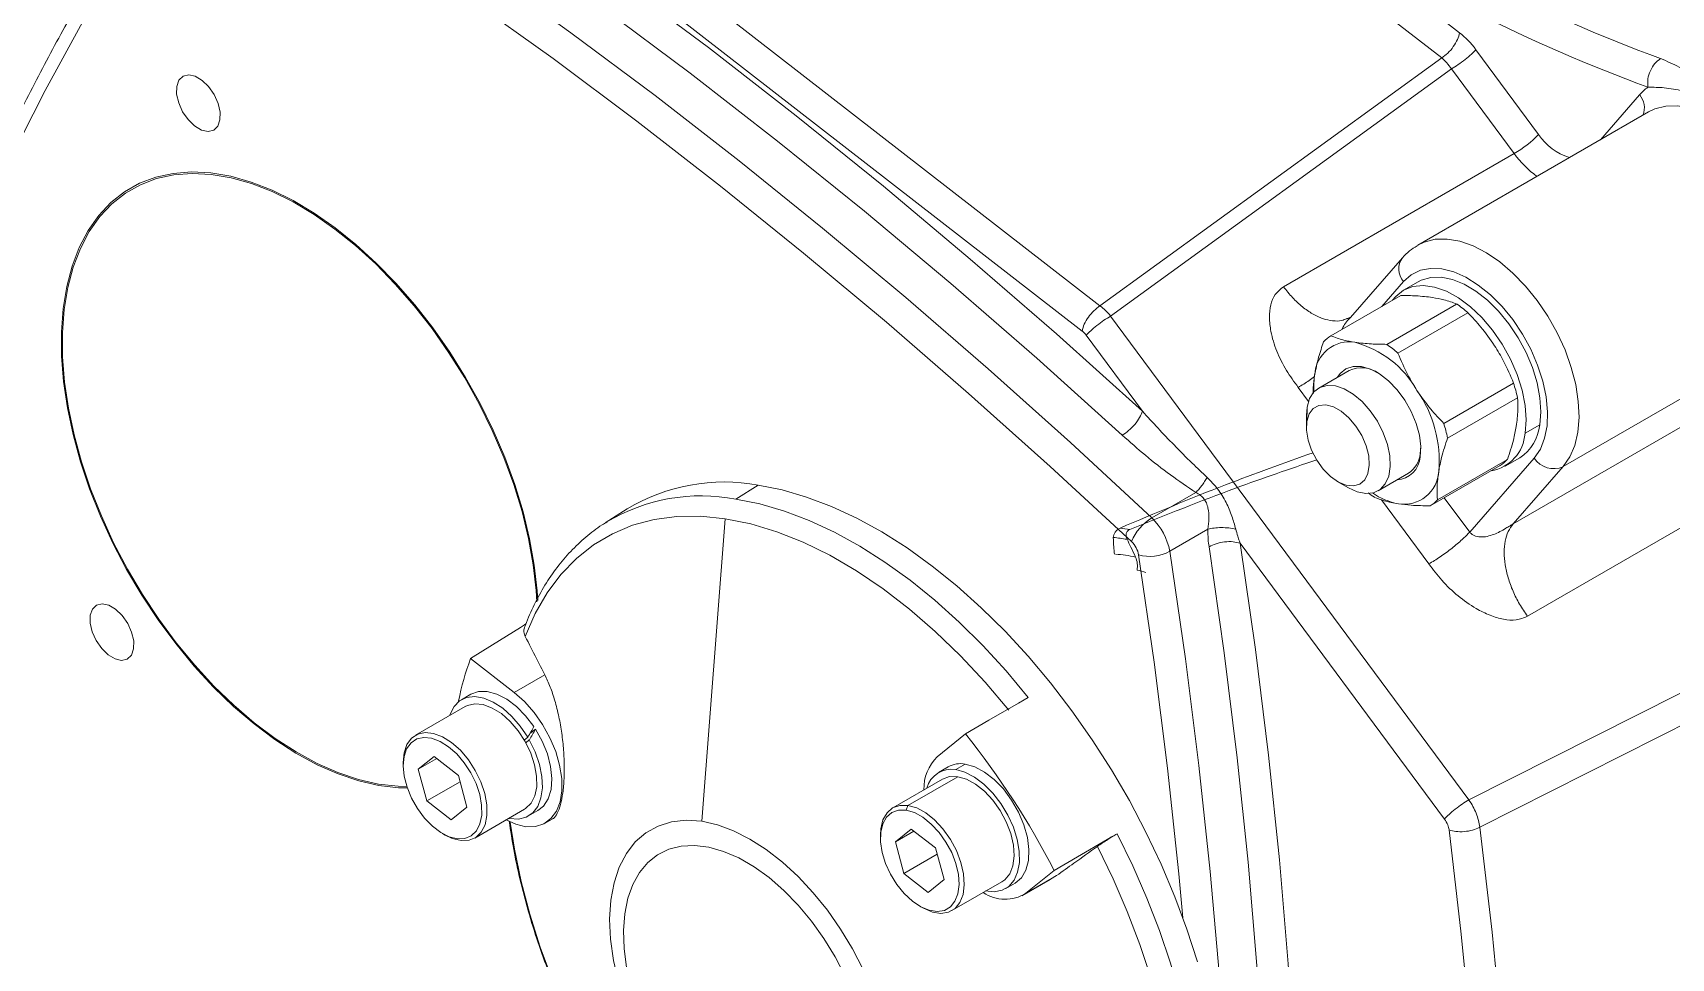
# Model space of a CAD drawing. Header units: millimetres. Extents: x 26816 to 90584, y 11074 to 56542.
# Drawn here: x 49541.6 to 49762.6, y 40884.8 to 41009.6 of the extents above; entities that cross this region are included whole.
import ezdxf

# ---------------------------------------------------------------- set-up
doc = ezdxf.new("R2010")
doc.units = ezdxf.units.MM
doc.layers.add('MAU_XANH', color=5, linetype='Continuous')

msp = doc.modelspace()

# ---------------------------------------------------------------- linework, layer by layer
at = {"layer": 'MAU_XANH', "linetype": 'Continuous', "lineweight": 0}
for p, q in [((49650.62, 41069.17), (49731.67, 41006.24)), ((49685.57, 40972.8), (49596.84, 41041.69)), ((49594.44, 41038.3), (49683.16, 40969.41)), ((49734.08, 41009.63), (49714.24, 41025.03)), ((49731.67, 41006.24), (49685.57, 40972.8)), ((49744.74, 40995.92), (49736.28, 41007.34)), ((49687.01, 40971.42), (49732.98, 41004.76)), ((49732.98, 41004.76), (49741.44, 40993.34)), ((49758.36, 41001.26), (49753.07, 40995.2)), ((49759.58, 40998.96), (49728.46, 40981)), ((49741.44, 40993.34), (49710.33, 40975.38)), ((49726.39, 40979.29), (49719.36, 40971.24)), ((49728.46, 40981), (49728.37, 40980.94)), ((49723.6, 40972.73), (49726.53, 40976.09)), ((49728.49, 40976.05), (49726.51, 40974.9)), ((49716.72, 40968.76), (49726.14, 40974.2)), ((49733.68, 40973.05), (49724.25, 40967.61)), ((49735.34, 40906.18), (49687.01, 40971.42)), ((49719.37, 40971.25), (49718.87, 40971.04)), ((49725.76, 40966.44), (49735.19, 40971.88)), ((49683.71, 40968.84), (49691.3, 40958.59)), ((49779.15, 40969.08), (49748.03, 40951.12)), ((49719.18, 40964.09), (49715.08, 40961.72)), ((49712.31, 40961.8), (49713.7, 40959.92)), ((49741.36, 40962.39), (49731.93, 40956.95)), ((49772.41, 40961.36), (49741.3, 40943.4)), ((49713.5, 40959.12), (49713.42, 40958.06)), ((49713.5, 40959.12), (49713.48, 40957.22)), ((49732.46, 40954.98), (49741.89, 40960.42)), ((49713.42, 40958.06), (49713.42, 40956.43)), ((49744.89, 40956.77), (49742.91, 40955.63)), ((49728.84, 40953.9), (49728.75, 40952.83)), ((49728.75, 40952.45), (49728.75, 40952.83)), ((49723.08, 40947.87), (49727.18, 40950.23)), ((49730.11, 40945.84), (49739.54, 40951.28)), ((49740.52, 40952.07), (49731.1, 40946.63)), ((49744.15, 40952.28), (49735.44, 40942.3)), ((49740.21, 40951.17), (49742.19, 40952.32)), ((49741.3, 40943.4), (49748.03, 40951.12)), ((49639.47, 40948.63), (49636.47, 40946.74)), ((49717.66, 40949.08), (49719.08, 40948.26)), ((49743.24, 40930.95), (49774.35, 40948.91)), ((49698.52, 40947.63), (49692.58, 40944.2)), ((49723.53, 40946.66), (49729.94, 40938)), ((49735.44, 40942.3), (49732.01, 40946.93)), ((49621.81, 40945.42), (49618.85, 40943.54)), ((49619.07, 40943.68), (49618.85, 40943.54)), ((49635.04, 40944.1), (49631.87, 40903.29)), ((49694.99, 40939.7), (49700.14, 40942.68)), ((49704.48, 40940.8), (49732.04, 40903.6)), ((49600.68, 40925.24), (49606.57, 40920.67)), ((49610.69, 40923.05), (49606.57, 40920.67)), ((49600.72, 40920.42), (49599.45, 40919.68)), ((49599.97, 40918.78), (49593.25, 40914.9)), ((49608.69, 40915.12), (49609.45, 40915.73)), ((49663.63, 40911.99), (49667.45, 40915.08)), ((49607.93, 40914.23), (49608.4, 40914.62)), ((49608.6, 40914.27), (49608.12, 40913.88)), ((49591.6, 40911.23), (49591.6, 40910.83)), ((49593.62, 40910.31), (49595.75, 40912.03)), ((49593.62, 40910.31), (49596.12, 40911.75)), ((49595.75, 40912.03), (49599.03, 40909.49)), ((49665.08, 40910.63), (49663.81, 40909.89)), ((49667.39, 40911), (49666.12, 40910.27)), ((49594.77, 40906.04), (49593.62, 40910.31)), ((49594.77, 40906.04), (49599.26, 40908.63)), ((49599.03, 40909.49), (49600.17, 40905.22)), ((49664.33, 40908.98), (49657.62, 40905.11)), ((49666.38, 40909.31), (49659.66, 40905.44)), ((49598.05, 40903.5), (49594.77, 40906.04)), ((49600.17, 40905.22), (49598.05, 40903.5)), ((49601.25, 40901.04), (49607.97, 40904.92)), ((49608.5, 40904.01), (49609.77, 40904.74)), ((49659.66, 40905.44), (49659.43, 40904.78)), ((49596.9, 40901.64), (49597.25, 40901.44)), ((49610.74, 40903.06), (49611.7, 40903.6)), ((49657.99, 40900.52), (49660.11, 40902.24)), ((49657.99, 40900.52), (49660.48, 40901.96)), ((49660.11, 40902.24), (49663.39, 40899.7)), ((49655.96, 40901.44), (49655.96, 40901.04)), ((49659.13, 40896.25), (49657.99, 40900.52)), ((49663.39, 40899.7), (49664.54, 40895.43)), ((49659.13, 40896.25), (49663.62, 40898.84)), ((49662.41, 40893.71), (49659.13, 40896.25)), ((49664.54, 40895.43), (49662.41, 40893.71)), ((49665.61, 40891.25), (49672.33, 40895.13)), ((49672.86, 40894.22), (49674.13, 40894.95)), ((49675.1, 40893.26), (49678.9, 40895.46)), ((49679.4, 40896.68), (49675.58, 40893.59)), ((49679.71, 40895.97), (49675.58, 40893.59)), ((49679.71, 40895.97), (49678.88, 40895.5)), ((49661.26, 40891.85), (49661.61, 40891.65))]:
    msp.add_line(p, q, dxfattribs=at)
at = {"layer": 'MAU_XANH', "linetype": 'Continuous', "lineweight": 0, "flags": 128}
for points in [[(49691.3, 40958.59), (49679.73, 40969.01), (49668.08, 40979.12), (49656.36, 40988.93), (49644.58, 40998.44), (49632.75, 41007.63), (49620.86, 41016.5), (49608.93, 41025.05), (49596.98, 41033.26), (49584.99, 41041.14)], [(49692.58, 40944.2), (49681.58, 40954.38), (49670.51, 40964.29), (49659.37, 40973.92), (49648.16, 40983.28), (49636.89, 40992.36), (49625.57, 41001.15), (49614.21, 41009.64), (49602.81, 41017.83), (49591.39, 41025.72), (49579.93, 41033.31), (49568.46, 41040.58)], [(49515.47, 40929.52), (49518.62, 40940.65), (49522.05, 40951.52), (49525.76, 40962.13), (49529.73, 40972.48), (49533.98, 40982.55), (49538.5, 40992.34), (49543.28, 41001.85), (49548.32, 41011.06), (49553.62, 41019.97), (49559.18, 41028.58), (49564.99, 41036.88)], [(49566.26, 41036.95), (49577.68, 41029.71), (49589.08, 41022.16), (49600.46, 41014.31), (49611.81, 41006.15), (49623.12, 40997.7), (49634.38, 40988.95), (49645.6, 40979.91), (49656.76, 40970.6), (49667.85, 40961), (49678.87, 40951.14), (49689.82, 40941.01)], [(49582.75, 41037.54), (49594.68, 41029.7), (49606.59, 41021.52), (49618.46, 41013.01), (49630.29, 41004.18), (49642.07, 40995.03), (49653.8, 40985.57), (49665.47, 40975.8), (49677.06, 40965.73), (49688.58, 40955.36)], [(49561.05, 41002.4), (49561.35, 41003.24), (49561.9, 41003.78), (49562.66, 41003.96), (49563.54, 41003.76), (49564.47, 41003.21), (49565.35, 41002.36), (49566.09, 41001.29), (49566.62, 41000.11), (49566.9, 40998.93), (49566.88, 40997.87)], [(49566.88, 40997.87), (49566.59, 40997.03), (49566.03, 40996.49), (49565.27, 40996.31), (49564.39, 40996.51), (49563.46, 40997.06), (49562.58, 40997.91), (49561.84, 40998.98), (49561.31, 41000.16), (49561.03, 41001.34), (49561.05, 41002.4)], [(49759.58, 40998.96), (49760.43, 40999.36), (49761.9, 40999.74), (49763.51, 40999.78), (49765.23, 40999.48), (49767.01, 40998.86), (49768.82, 40997.92), (49770.63, 40996.69), (49772.4, 40995.18), (49774.09, 40993.44), (49775.66, 40991.49), (49777.1, 40989.37), (49778.35, 40987.13), (49779.41, 40984.82), (49780.25, 40982.47), (49780.86, 40980.15), (49781.21, 40977.89), (49781.3, 40975.74), (49781.14, 40973.74), (49780.72, 40971.95), (49780.05, 40970.38), (49779.15, 40969.08)], [(49592.15, 40907.79), (49590.96, 40907.82), (49588.32, 40908.12), (49585.59, 40908.74), (49582.81, 40909.68), (49579.98, 40910.92), (49577.13, 40912.47), (49574.29, 40914.31), (49571.48, 40916.42), (49568.71, 40918.79), (49566.01, 40921.4), (49563.41, 40924.23), (49560.91, 40927.25), (49558.55, 40930.45), (49556.34, 40933.79), (49554.29, 40937.26), (49552.43, 40940.82), (49550.76, 40944.44), (49549.3, 40948.11), (49548.07, 40951.78), (49547.07, 40955.44), (49546.3, 40959.04), (49545.78, 40962.58), (49545.51, 40966), (49545.5, 40969.3), (49545.73, 40972.44), (49546.21, 40975.4), (49546.94, 40978.16), (49547.91, 40980.69), (49549.12, 40982.97), (49550.54, 40984.99), (49552.18, 40986.73), (49554.02, 40988.18), (49556.04, 40989.33), (49558.23, 40990.16), (49560.58, 40990.67), (49563.05, 40990.86), (49565.64, 40990.73), (49568.33, 40990.27), (49571.09, 40989.48), (49573.9, 40988.39), (49576.74, 40986.99), (49579.58, 40985.29), (49582.41, 40983.32), (49585.21, 40981.07), (49587.94, 40978.58), (49590.59, 40975.86), (49593.15, 40972.93), (49595.58, 40969.82), (49597.87, 40966.55), (49600, 40963.14), (49601.96, 40959.62), (49603.73, 40956.03), (49605.29, 40952.38), (49606.64, 40948.71), (49607.76, 40945.04), (49608.64, 40941.4), (49609.28, 40937.83), (49609.68, 40934.35), (49609.76, 40933.09)], [(49609.62, 40932.9), (49609.53, 40934.42), (49609.13, 40937.88), (49608.5, 40941.44), (49607.62, 40945.06), (49606.5, 40948.71), (49605.16, 40952.36), (49603.6, 40956), (49601.85, 40959.58), (49599.9, 40963.08), (49597.77, 40966.47), (49595.49, 40969.73), (49593.07, 40972.82), (49590.53, 40975.74), (49587.89, 40978.45), (49585.17, 40980.93), (49582.39, 40983.16), (49579.57, 40985.13), (49576.74, 40986.81), (49573.92, 40988.21), (49571.12, 40989.3), (49568.37, 40990.08), (49565.7, 40990.53), (49563.12, 40990.67), (49560.66, 40990.48), (49558.32, 40989.97), (49556.14, 40989.14), (49554.13, 40988), (49552.3, 40986.56), (49550.67, 40984.83), (49549.25, 40982.81), (49548.05, 40980.54), (49547.09, 40978.02), (49546.36, 40975.28), (49545.88, 40972.33), (49545.65, 40969.21), (49545.66, 40965.93), (49545.93, 40962.51), (49546.45, 40959), (49547.21, 40955.41), (49548.21, 40951.77), (49549.43, 40948.11), (49550.88, 40944.47), (49552.54, 40940.86), (49554.4, 40937.31), (49556.44, 40933.86), (49558.64, 40930.54), (49560.99, 40927.35), (49563.47, 40924.35), (49566.07, 40921.53), (49568.75, 40918.94), (49571.51, 40916.58), (49574.31, 40914.47), (49577.14, 40912.65), (49579.97, 40911.1), (49582.78, 40909.86), (49585.56, 40908.93), (49588.27, 40908.31), (49590.9, 40908.01), (49592.08, 40907.98)], [(49748.03, 40951.12), (49748.94, 40952.42), (49749.6, 40953.99), (49750.02, 40955.78), (49750.19, 40957.78), (49750.09, 40959.92), (49749.74, 40962.19), (49749.14, 40964.51), (49748.3, 40966.86), (49747.24, 40969.17), (49745.98, 40971.41), (49744.55, 40973.52), (49742.97, 40975.47), (49741.28, 40977.22), (49739.52, 40978.73), (49737.71, 40979.96), (49735.9, 40980.9), (49734.11, 40981.52), (49732.4, 40981.81), (49730.79, 40981.78), (49729.32, 40981.4), (49728.46, 40981)], [(49726.53, 40976.09), (49727.56, 40977), (49728.79, 40977.6), (49730.17, 40977.86), (49731.69, 40977.79), (49733.29, 40977.38), (49734.94, 40976.65), (49736.6, 40975.61), (49738.24, 40974.29), (49739.8, 40972.73), (49741.25, 40970.95), (49742.55, 40969), (49743.68, 40966.94), (49744.6, 40964.8), (49745.3, 40962.66), (49745.75, 40960.55), (49745.94, 40958.53), (49745.87, 40956.64), (49745.55, 40954.95), (49744.97, 40953.48), (49744.15, 40952.28)], [(49742.91, 40955.63), (49743.05, 40957.42), (49742.92, 40959.37), (49742.51, 40961.43), (49741.85, 40963.53), (49740.95, 40965.62), (49739.83, 40967.63), (49738.53, 40969.52), (49737.08, 40971.22), (49735.53, 40972.69), (49733.92, 40973.89), (49732.29, 40974.78), (49730.69, 40975.33), (49729.17, 40975.54), (49727.76, 40975.4), (49726.52, 40974.91), (49725.46, 40974.08), (49725.03, 40973.56)], [(49744.89, 40956.77), (49745.03, 40958.52), (49744.91, 40960.42), (49744.53, 40962.43), (49743.9, 40964.48), (49743.04, 40966.53), (49741.97, 40968.51), (49740.73, 40970.37), (49739.34, 40972.07), (49737.84, 40973.55), (49736.27, 40974.78), (49734.68, 40975.73), (49733.1, 40976.36), (49731.59, 40976.66), (49730.18, 40976.63), (49728.9, 40976.26), (49728.49, 40976.05)], [(49714.53, 40963.49), (49714.42, 40962.28), (49714.44, 40961.15)], [(49728.75, 40952.45), (49728.83, 40953.84), (49728.65, 40955.36), (49728.23, 40956.95), (49727.56, 40958.55), (49726.7, 40960.07), (49725.67, 40961.47), (49724.51, 40962.67), (49723.29, 40963.62), (49722.05, 40964.28), (49720.84, 40964.62), (49719.73, 40964.63), (49718.75, 40964.31), (49717.96, 40963.66), (49717.62, 40963.19)], [(49719.08, 40948.26), (49720.25, 40947.73), (49721.41, 40947.5), (49722.46, 40947.61), (49723.36, 40948.05), (49724.05, 40948.81), (49724.52, 40949.85), (49724.72, 40951.13), (49724.67, 40952.57), (49724.35, 40954.12), (49723.79, 40955.7), (49723, 40957.23), (49722.03, 40958.66), (49720.93, 40959.9), (49719.74, 40960.9), (49718.51, 40961.62), (49717.32, 40962.02), (49716.2, 40962.08), (49715.22, 40961.8), (49714.42, 40961.19), (49713.84, 40960.29), (49713.5, 40959.12), (49713.5, 40959.12)], [(49713.48, 40957.22), (49713.79, 40958.22), (49714.35, 40958.95), (49715.11, 40959.36), (49716.03, 40959.44), (49717.06, 40959.18), (49718.12, 40958.58), (49719.16, 40957.7), (49720.1, 40956.59), (49720.88, 40955.31), (49721.47, 40953.94), (49721.82, 40952.58), (49721.9, 40951.31), (49721.72, 40950.2), (49721.29, 40949.34), (49720.62, 40948.76), (49719.77, 40948.51), (49718.79, 40948.6), (49717.74, 40949.04), (49716.68, 40949.78), (49715.69, 40950.79), (49714.81, 40951.99), (49714.12, 40953.32), (49713.65, 40954.7), (49713.44, 40956.02), (49713.48, 40957.22)], [(49639.47, 40948.63), (49642.71, 40947.99), (49646.01, 40947.02), (49649.37, 40945.75), (49652.76, 40944.18), (49656.16, 40942.31), (49659.56, 40940.15), (49662.94, 40937.72), (49666.28, 40935.03), (49669.57, 40932.09), (49672.78, 40928.92), (49675.89, 40925.54), (49678.9, 40921.96), (49681.79, 40918.21), (49684.53, 40914.29), (49687.12, 40910.25), (49689.54, 40906.08), (49691.78, 40901.83), (49693.83, 40897.5), (49695.67, 40893.13), (49697.3, 40888.74), (49698.71, 40884.35)], [(49675.91, 40920.01), (49672.9, 40923.6), (49669.79, 40926.99), (49666.58, 40930.16), (49663.3, 40933.11), (49659.96, 40935.81), (49656.57, 40938.24), (49653.17, 40940.4), (49649.77, 40942.28), (49646.37, 40943.86), (49643.02, 40945.13), (49639.71, 40946.1), (49636.47, 40946.74)], [(49608.05, 40928.22), (49609.39, 40931.3), (49611, 40934.09), (49612.86, 40936.58), (49614.95, 40938.75), (49617.28, 40940.59), (49619.81, 40942.08), (49622.54, 40943.21), (49625.45, 40943.99), (49628.51, 40944.4), (49631.72, 40944.43), (49635.04, 40944.1)], [(49635.04, 40944.1), (49638.47, 40943.41), (49641.97, 40942.35), (49645.53, 40940.93), (49649.12, 40939.17), (49652.72, 40937.07), (49656.31, 40934.65), (49659.86, 40931.92), (49663.35, 40928.9), (49666.77, 40925.61), (49670.08, 40922.07), (49673.27, 40918.3)], [(49690.78, 40939.21), (49692.88, 40924.77), (49694.69, 40910.44), (49696.21, 40896.23), (49696.76, 40890.26)], [(49702.23, 40787.6), (49703.03, 40800.62), (49703.53, 40813.83), (49703.74, 40827.22), (49703.66, 40840.77), (49703.29, 40854.49), (49702.63, 40868.36), (49701.68, 40882.37), (49700.43, 40896.53), (49698.91, 40910.8), (49697.09, 40925.2), (49694.99, 40939.7)], [(49700.28, 40940.31), (49702.31, 40926.03), (49704.06, 40911.85), (49705.54, 40897.79), (49706.73, 40883.85), (49707.64, 40870.04), (49708.27, 40856.38), (49708.62, 40842.86), (49708.68, 40829.51), (49708.47, 40816.31), (49707.97, 40803.29), (49707.18, 40790.45)], [(49711.42, 40790.26), (49712.21, 40803.16), (49712.71, 40816.24), (49712.93, 40829.49), (49712.86, 40842.91), (49712.51, 40856.48), (49711.88, 40870.21), (49710.97, 40884.08), (49709.77, 40898.08), (49708.29, 40912.21), (49706.53, 40926.45), (49704.48, 40940.8)], [(49549.39, 40931.08), (49549.69, 40931.92), (49550.24, 40932.46), (49551, 40932.64), (49551.88, 40932.45), (49552.81, 40931.9), (49553.69, 40931.05), (49554.43, 40929.98), (49554.96, 40928.79), (49555.24, 40927.61), (49555.22, 40926.55)], [(49555.22, 40926.55), (49554.93, 40925.71), (49554.37, 40925.17), (49553.61, 40924.99), (49552.73, 40925.19), (49551.8, 40925.74), (49550.93, 40926.59), (49550.18, 40927.66), (49549.65, 40928.84), (49549.38, 40930.02), (49549.39, 40931.08)], [(49786.79, 40932.12), (49757.98, 40917.59), (49735.34, 40906.18)], [(49607.42, 40929.45), (49603.64, 40927.09), (49600.68, 40925.24)], [(49608.15, 40929.91), (49607.97, 40929.8), (49607.42, 40929.45)], [(49736.79, 40902.49), (49765.69, 40917.05), (49788.4, 40928.5)], [(49608.4, 40914.62), (49607.39, 40916.11), (49606.25, 40917.44), (49605.01, 40918.54), (49603.73, 40919.37), (49602.46, 40919.9), (49601.25, 40920.11), (49600.15, 40919.98), (49599.2, 40919.53), (49598.45, 40918.77), (49597.91, 40917.73), (49597.86, 40917.55)], [(49609.23, 40916.06), (49608.11, 40917.53), (49606.87, 40918.79), (49605.55, 40919.78), (49604.23, 40920.46), (49602.94, 40920.81), (49601.76, 40920.79), (49600.73, 40920.42), (49600.72, 40920.42)], [(49606.57, 40920.67), (49607.95, 40919.44), (49609.25, 40917.97), (49610.4, 40916.33), (49611.38, 40914.55), (49612.16, 40912.71), (49612.69, 40910.86), (49612.98, 40909.07), (49613, 40907.4), (49612.75, 40905.91), (49612.25, 40904.64), (49611.52, 40903.65), (49610.56, 40902.96), (49609.43, 40902.59), (49608.15, 40902.57), (49606.78, 40902.89), (49605.47, 40903.47)], [(49674.58, 40919.24), (49670.58, 40916.91), (49667.45, 40915.08)], [(49674.58, 40919.24), (49675.33, 40919.67), (49675.91, 40920.01)], [(49607.97, 40904.92), (49608.11, 40905.01), (49608.85, 40905.72), (49609.35, 40906.72), (49609.6, 40907.95), (49609.59, 40909.37), (49609.31, 40910.91), (49608.79, 40912.49), (49608.04, 40914.04), (49607.1, 40915.48), (49606.01, 40916.76), (49604.83, 40917.81), (49603.61, 40918.57), (49602.4, 40919.03), (49601.27, 40919.15), (49600.27, 40918.92), (49599.97, 40918.78)], [(49597.25, 40901.44), (49598.22, 40900.97), (49599.4, 40900.69), (49600.47, 40900.74), (49601.4, 40901.13), (49602.13, 40901.84), (49602.63, 40902.84), (49602.88, 40904.08), (49602.87, 40905.5), (49602.6, 40907.03), (49602.07, 40908.61), (49601.32, 40910.16), (49600.38, 40911.6), (49599.3, 40912.88), (49598.11, 40913.93), (49596.89, 40914.7), (49595.69, 40915.15), (49594.55, 40915.27), (49593.55, 40915.04), (49592.72, 40914.49), (49592.1, 40913.63), (49591.72, 40912.51), (49591.6, 40911.23)], [(49609.77, 40904.74), (49610.52, 40905.35), (49611.15, 40906.34), (49611.53, 40907.59), (49611.64, 40909.05), (49611.47, 40910.67), (49611.04, 40912.37), (49610.35, 40914.08), (49609.45, 40915.73)], [(49593.51, 40905.02), (49592.71, 40906.43), (49592.11, 40907.91), (49591.73, 40909.37), (49591.6, 40910.77), (49591.71, 40912.02), (49592.06, 40913.07), (49592.65, 40913.88), (49593.43, 40914.4), (49594.37, 40914.61), (49595.43, 40914.5), (49596.56, 40914.07), (49597.71, 40913.35), (49598.81, 40912.37), (49599.83, 40911.17), (49600.71, 40909.82), (49601.42, 40908.37), (49601.91, 40906.89), (49602.17, 40905.45), (49602.18, 40904.12), (49601.94, 40902.96), (49601.47, 40902.02), (49600.78, 40901.35), (49599.92, 40900.99), (49598.91, 40900.94), (49597.81, 40901.21), (49596.66, 40901.78), (49595.53, 40902.64), (49594.46, 40903.73), (49593.51, 40905.02)], [(49605.86, 40903.7), (49605.95, 40903.68), (49607.13, 40903.6), (49608.18, 40903.85), (49609.06, 40904.43), (49609.73, 40905.31), (49610.17, 40906.45), (49610.36, 40907.82), (49610.29, 40909.35), (49609.96, 40910.97), (49609.39, 40912.64), (49608.6, 40914.27)], [(49674.13, 40894.95), (49674.15, 40894.97), (49674.99, 40895.68), (49675.59, 40896.71), (49675.93, 40897.99), (49676, 40899.48), (49675.79, 40901.12), (49675.32, 40902.83), (49674.6, 40904.53), (49673.66, 40906.16), (49672.55, 40907.65), (49671.32, 40908.92), (49670.01, 40909.93), (49668.68, 40910.64), (49667.39, 40911)], [(49666.38, 40909.31), (49665.28, 40909.32), (49664.33, 40908.98)], [(49670.11, 40893.93), (49671.3, 40893.8), (49672.37, 40893.99), (49673.28, 40894.52), (49673.99, 40895.34), (49674.47, 40896.43), (49674.71, 40897.75), (49674.69, 40899.25), (49674.41, 40900.85), (49673.89, 40902.51), (49673.15, 40904.14), (49672.21, 40905.7), (49671.12, 40907.1), (49669.91, 40908.3), (49668.64, 40909.26), (49667.36, 40909.92), (49666.12, 40910.27)], [(49672.33, 40895.13), (49672.74, 40895.42), (49673.4, 40896.23), (49673.82, 40897.31), (49673.99, 40898.62), (49673.89, 40900.08), (49673.53, 40901.64), (49672.92, 40903.22), (49672.11, 40904.74), (49671.11, 40906.14), (49669.99, 40907.35), (49668.79, 40908.3), (49667.56, 40908.97), (49666.38, 40909.31)], [(49659.66, 40905.44), (49658.56, 40905.44), (49657.61, 40905.1), (49656.85, 40904.45), (49656.3, 40903.49), (49656.01, 40902.29), (49655.96, 40901.44)], [(49659.43, 40904.78), (49660.54, 40904.46), (49661.69, 40903.83), (49662.81, 40902.93), (49663.87, 40901.8), (49664.8, 40900.49), (49665.57, 40899.07), (49666.13, 40897.59), (49666.47, 40896.13), (49666.56, 40894.75), (49666.41, 40893.53), (49666.01, 40892.51), (49665.4, 40891.75), (49664.59, 40891.28), (49663.62, 40891.13), (49662.54, 40891.29), (49661.41, 40891.77), (49660.27, 40892.53), (49659.17, 40893.55), (49658.17, 40894.78), (49657.32, 40896.16), (49656.65, 40897.62), (49656.19, 40899.1), (49655.98, 40900.52), (49656.01, 40901.83), (49656.28, 40902.96), (49656.79, 40903.85), (49657.51, 40904.47), (49658.4, 40904.78), (49659.43, 40904.78)], [(49661.61, 40891.65), (49661.77, 40891.56), (49662.98, 40891.05), (49664.13, 40890.88), (49665.16, 40891.04), (49666.03, 40891.54), (49666.68, 40892.35), (49667.11, 40893.44), (49667.27, 40894.74), (49667.17, 40896.21), (49666.81, 40897.76), (49666.21, 40899.34), (49665.39, 40900.86), (49664.4, 40902.26), (49663.27, 40903.47), (49662.07, 40904.43), (49660.85, 40905.09), (49659.66, 40905.44), (49659.66, 40905.44)], [(49648.3, 40835.15), (49645.09, 40837.33), (49641.69, 40839.93), (49638.35, 40842.8), (49635.07, 40845.92), (49631.89, 40849.27), (49628.81, 40852.84), (49625.86, 40856.59), (49623.05, 40860.52), (49620.41, 40864.59), (49617.94, 40868.79), (49615.66, 40873.08), (49613.58, 40877.45), (49611.71, 40881.87), (49610.07, 40886.31), (49608.67, 40890.76), (49607.51, 40895.17), (49606.59, 40899.53), (49606.02, 40903.19)], [(49631.87, 40903.29), (49629.77, 40903.43), (49627.79, 40903.23), (49625.97, 40902.66), (49624.34, 40901.75), (49622.9, 40900.51), (49621.7, 40898.95), (49620.74, 40897.11), (49620.03, 40894.99), (49619.6, 40892.64), (49619.44, 40890.09), (49619.55, 40887.38), (49619.95, 40884.54), (49620.61, 40881.63)], [(49653.62, 40883.31), (49652.2, 40886.08), (49650.59, 40888.75), (49648.81, 40891.29), (49646.89, 40893.67), (49644.86, 40895.84), (49642.74, 40897.79), (49640.57, 40899.48), (49638.36, 40900.89), (49636.16, 40902), (49633.98, 40902.81), (49631.87, 40903.29)], [(49685.11, 40829.91), (49686.35, 40830.66), (49688.6, 40832.32), (49690.66, 40834.27), (49692.5, 40836.51), (49694.14, 40839.01), (49695.55, 40841.78), (49696.73, 40844.79), (49697.68, 40848.02), (49698.38, 40851.47), (49698.83, 40855.1), (49699.04, 40858.91), (49699, 40862.87), (49698.71, 40866.96), (49698.17, 40871.15), (49697.39, 40875.44), (49696.36, 40879.78), (49695.1, 40884.16), (49693.61, 40888.56), (49691.9, 40892.95), (49689.99, 40897.31), (49687.87, 40901.61)], [(49687.87, 40901.61), (49687.12, 40901.18), (49686.54, 40900.84)], [(49732.65, 40902.14), (49734.3, 40888.07), (49735.68, 40874.1), (49736.81, 40860.26), (49737.67, 40846.54), (49738.27, 40832.95), (49738.6, 40819.5), (49738.67, 40806.2), (49738.48, 40793.05)], [(49742.65, 40792.94), (49742.84, 40806.14), (49742.77, 40819.5), (49742.43, 40833.01), (49741.83, 40846.65), (49740.97, 40860.43), (49739.84, 40874.34), (49738.45, 40888.36), (49736.79, 40902.49)], [(49621.73, 40883.6), (49621.39, 40886.14), (49621.3, 40888.56), (49621.47, 40890.83), (49621.89, 40892.92), (49622.55, 40894.78), (49623.45, 40896.4), (49624.58, 40897.74), (49625.9, 40898.79), (49627.42, 40899.53), (49629.09, 40899.95), (49630.9, 40900.04), (49632.81, 40899.8), (49634.81, 40899.23), (49636.85, 40898.35), (49638.91, 40897.17), (49640.95, 40895.7), (49642.94, 40893.96), (49644.86, 40892), (49646.67, 40889.82), (49648.35, 40887.48), (49649.87, 40885), (49651.2, 40882.42)], [(49685.22, 40899.9), (49687.35, 40895.55), (49689.26, 40891.14), (49690.96, 40886.7), (49692.42, 40882.25), (49693.63, 40877.83), (49694.6, 40873.45), (49695.32, 40869.15), (49695.78, 40864.95), (49695.97, 40860.86), (49695.91, 40856.92), (49695.58, 40853.15), (49695, 40849.57), (49694.16, 40846.2), (49693.06, 40843.06), (49691.73, 40840.17), (49690.15, 40837.54), (49688.35, 40835.2), (49686.33, 40833.14), (49684.1, 40831.4), (49681.68, 40829.96), (49679.08, 40828.85), (49676.32, 40828.08), (49673.41, 40827.63)], [(49686.54, 40900.84), (49682.54, 40898.51), (49679.4, 40896.68)]]:
    msp.add_lwpolyline(points, dxfattribs=at)
at = {"layer": 'MAU_XANH', "linetype": 'Continuous', "lineweight": 0}
for centre, radius, start, end in [((49837.7, 41214.04), 221.52, 236.8236, 249.7941), ((49836.86, 41212.58), 224.08, 236.8236, 249.7941), ((49763.94, 40996.41), 7.39, 127.2456, 138.9714), ((49756.29, 40999.53), 2.71, 337.7632, 39.8596), ((49733.89, 41006.4), 15.09, 300.0275, 315.9827), ((49751.25, 41000.24), 7.82, 213.5674, 252.4059), ((49752.8, 41001.55), 14.01, 215.8685, 233.7008), ((49728.39, 40977.77), 2.51, 142.8408, 222.1326), ((49724.78, 40960.04), 15.77, 48.6908, 55.6519), ((49719.21, 40963.27), 4.68, 80.662, 177.3072), ((49719.06, 40964.86), 4.55, 121.008, 136.9612), ((49716.43, 40954.7), 13.65, 29.3618, 74.9809), ((49715.35, 40954.59), 15.77, 48.6908, 55.6519), ((49720.84, 40960.48), 3.97, 53.9308, 114.7463), ((49714.92, 40951.94), 16.4, 354.9652, 35.1767), ((49723.25, 40956.46), 19.05, 12.0026, 18.1393), ((49713.83, 40951.02), 19.05, 12.0026, 18.1393), ((49737.47, 40955.94), 5.44, 278.9706, 356.664), ((49738.93, 40957.33), 5.98, 303.0063, 354.5837), ((49725.44, 40952.64), 3.31, 273.0141, 356.7752), ((49725.28, 40953.16), 3.49, 303.0003, 354.5897), ((49726.59, 40950.73), 4.68, 260.662, 357.3072), ((49737.19, 40955.18), 4.55, 301.008, 316.9612), ((49746.77, 40953.98), 3.13, 213.08, 293.7486), ((49634.89, 40923.63), 25.42, 79.6192, 120.9648), ((49631.79, 40922.36), 24.82, 79.1341, 120.8411), ((49731.11, 40959.5), 15.14, 231.7552, 235.7251), ((49727.52, 40955.21), 9.25, 235.7293, 259.4554), ((49727.77, 40949.74), 4.55, 301.008, 316.9612), ((49695.99, 40938.47), 6.67, 120.7505, 157.6162), ((49686.94, 40938.29), 8.16, 9.9321, 46.3679), ((49686.14, 40925.25), 16.36, 79.1634, 85.6826), ((49686.49, 40925.81), 17.12, 79.5335, 83.9981), ((49686.95, 40924.16), 15.16, 76.9643, 87.2135), ((49687.57, 40938.65), 3.27, 9.9321, 46.3679), ((49692.27, 40944.66), 5.65, 254.7084, 298.6723), ((49686.47, 40920.3), 17.37, 72.2388, 76.3317), ((49637.84, 40911.57), 39.59, 159.8115, 168.4234), ((49580.24, 40845.33), 111.66, 27.3777, 38.6531), ((49667.7, 40907.76), 5.87, 133.8837, 182.1098), ((49666.75, 40907.66), 3.41, 79.0486, 119.2808), ((49665.53, 40906.9), 3.42, 79.976, 165.3377), ((49672.78, 40898.08), 5.3, 236.2012, 301.9957)]:
    msp.add_arc(centre, radius, start, end, dxfattribs=at)
for centre, major_axis, ratio, start_param, end_param in [((49733.13, 41003.73), (-4.02, 6.95), 0.575424, 4.90678, 5.327025), ((49682.92, 40967.94), (-1.01, 1.74), 0.575424, 4.90678, 5.327025), ((49604.94, 40912.41), (9.58, 15.81), 0.100195, 4.913115, 5.005922), ((49605.55, 40912.76), (9.58, 15.81), 0.100195, 4.868721, 4.96172)]:
    msp.add_ellipse(centre, major_axis=major_axis, ratio=ratio, start_param=start_param, end_param=end_param, dxfattribs=at)
for points, knots in [([(49564.69, 41039.87), (49563.77, 41038.6), (49561.11, 41034.91), (49556.86, 41028.62), (49552, 41020.93), (49547.35, 41013), (49542.89, 41004.85), (49538.64, 40996.47), (49534.59, 40987.87), (49530.75, 40979.04), (49527.12, 40970.01), (49523.71, 40960.77), (49520.5, 40951.31), (49517.47, 40941.59), (49515.63, 40934.9), (49514.7, 40931.52)], [0, 0, 0, 0, 0.042046, 0.121597, 0.201164, 0.280752, 0.36036, 0.439989, 0.519636, 0.5993, 0.67898, 0.758675, 0.838382, 0.918102, 1, 1, 1, 1]), ([(49731.67, 41006.24), (49731.9, 41006.03), (49732.37, 41005.6), (49732.77, 41005.04), (49732.98, 41004.76)], [0, 0, 0, 0, 0.499803, 1, 1, 1, 1]), ([(49777.89, 41001.09), (49776.9, 41001.28), (49774.88, 41001.67), (49771.43, 41001.98), (49768.21, 41002.56), (49765.81, 41003.68), (49763.82, 41005.02), (49762.06, 41005.78), (49761.19, 41006.15)], [0, 0, 0, 0, 0.165289, 0.335276, 0.499821, 0.66431, 0.834658, 1, 1, 1, 1]), ([(49759.47, 41002.29), (49760.21, 41002.28), (49761.82, 41002.26), (49764.13, 41001.82), (49766.92, 41001.06), (49770.15, 41000), (49773.44, 40998.74), (49775.44, 40997.67), (49776.36, 40997.18)], [0, 0, 0, 0, 0.150064, 0.324391, 0.500196, 0.676006, 0.850061, 1, 1, 1, 1]), ([(49728.35, 40980.9), (49728, 40980.68), (49727.28, 40980.23), (49726.69, 40979.61), (49726.39, 40979.29)], [0, 0, 0, 0, 0.4864014, 1, 1, 1, 1]), ([(49710.33, 40975.38), (49709.92, 40975.06), (49709.1, 40974.43), (49708.54, 40972.92), (49708.38, 40971.21), (49708.61, 40969.1), (49709.34, 40966.67), (49710.63, 40964.12), (49711.76, 40962.56), (49712.31, 40961.8)], [0, 0, 0, 0, 0.114031, 0.225856, 0.344293, 0.471189, 0.649964, 0.830424, 1, 1, 1, 1]), ([(49710.33, 40975.38), (49710.73, 40974.87), (49711.52, 40973.87), (49712.87, 40972.64), (49714.25, 40971.68), (49715.64, 40971.03), (49716.97, 40970.74), (49718.07, 40970.74), (49718.64, 40970.99), (49718.86, 40971.08)], [0, 0, 0, 0, 0.150726, 0.301453, 0.452179, 0.602905, 0.753631, 0.904358, 1, 1, 1, 1]), ([(49730.43, 40973.93), (49729.71, 40974.02), (49728.38, 40974.18), (49726.85, 40974.19), (49726.14, 40974.2)], [0, 0, 0, 0, 0.5438579, 1, 1, 1, 1]), ([(49733.68, 40973.05), (49733.13, 40973.26), (49732.18, 40973.62), (49730.95, 40973.83), (49730.43, 40973.93)], [0, 0, 0, 0, 0.574193, 1, 1, 1, 1]), ([(49719.37, 40971.23), (49719.34, 40971.21), (49718.89, 40970.72), (49718.46, 40970.24), (49718.23, 40969.65), (49718.23, 40969.63)], [0, 0, 0, 0, 0.052638, 0.97547, 1, 1, 1, 1]), ([(49718.86, 40971.08), (49719, 40971.11), (49719.15, 40971.14), (49719.26, 40971.23), (49719.26, 40971.23)], [0, 0, 0, 0, 0.981806, 1, 1, 1, 1]), ([(49738.79, 40967.43), (49738.2, 40968.29), (49737.1, 40969.86), (49735.79, 40971.25), (49735.19, 40971.88)], [0, 0, 0, 0, 0.543858, 1, 1, 1, 1]), ([(49714.53, 40963.49), (49714.69, 40964.27), (49714.97, 40965.71), (49715.5, 40967.26), (49715.74, 40967.96)], [0, 0, 0, 0, 0.543858, 1, 1, 1, 1]), ([(49716.72, 40968.76), (49717.26, 40968.55), (49718.22, 40968.2), (49719.44, 40967.98), (49719.96, 40967.89)], [0, 0, 0, 0, 0.5741931, 1, 1, 1, 1]), ([(49719.96, 40967.89), (49720.69, 40967.8), (49722.01, 40967.64), (49723.55, 40967.62), (49724.25, 40967.61)], [0, 0, 0, 0, 0.5438579, 1, 1, 1, 1]), ([(49725.76, 40966.44), (49726.18, 40965.44), (49726.91, 40963.71), (49727.9, 40962.09), (49728.33, 40961.39)], [0, 0, 0, 0, 0.574193, 1, 1, 1, 1]), ([(49741.36, 40962.39), (49740.94, 40963.38), (49740.21, 40965.12), (49739.22, 40966.74), (49738.79, 40967.43)], [0, 0, 0, 0, 0.574193, 1, 1, 1, 1]), ([(49714.35, 40960.92), (49714.34, 40961.19), (49714.31, 40961.99), (49714.45, 40962.9), (49714.53, 40963.49)], [0, 0, 0, 0, 0.3460649, 1, 1, 1, 1]), ([(49714.51, 40963.27), (49714.27, 40963.09), (49713.51, 40962.52), (49712.8, 40962.1), (49712.31, 40961.8)], [0, 0, 0, 0, 0.307679, 1, 1, 1, 1]), ([(49728.33, 40961.39), (49728.92, 40960.54), (49730.02, 40958.97), (49731.33, 40957.58), (49731.93, 40956.95)], [0, 0, 0, 0, 0.543858, 1, 1, 1, 1]), ([(49741.72, 40956.55), (49741.82, 40957.3), (49741.99, 40958.67), (49741.92, 40959.87), (49741.89, 40960.42)], [0, 0, 0, 0, 0.543858, 1, 1, 1, 1]), ([(49700.02, 40949.67), (49699.35, 40950.31), (49697.83, 40951.74), (49695.63, 40953.96), (49693.39, 40956.3), (49692, 40957.83), (49691.3, 40958.59)], [0, 0, 0, 0, 0.22066, 0.49811, 0.749175, 1, 1, 1, 1]), ([(49688.58, 40955.36), (49689.61, 40954.45), (49691.69, 40952.61), (49694.99, 40950), (49697.37, 40948.41), (49698.52, 40947.63)], [0, 0, 0, 0, 0.3349, 0.675827, 1, 1, 1, 1]), ([(49732.46, 40954.98), (49732.16, 40954.09), (49731.65, 40952.55), (49731.37, 40951.12), (49731.26, 40950.51)], [0, 0, 0, 0, 0.574193, 1, 1, 1, 1]), ([(49740.52, 40952.07), (49740.82, 40952.96), (49741.33, 40954.51), (49741.61, 40955.94), (49741.72, 40956.55)], [0, 0, 0, 0, 0.5741931, 1, 1, 1, 1]), ([(49714.34, 40953), (49710.39, 40951.59), (49701.65, 40948.47), (49693.01, 40944.83), (49688.28, 40942.84)], [0, 0, 0, 0, 0.452286, 1, 1, 1, 1]), ([(49689.6, 40942.65), (49694.35, 40944.56), (49702.72, 40947.93), (49711.17, 40950.8), (49714.83, 40952.05)], [0, 0, 0, 0, 0.567337, 1, 1, 1, 1]), ([(49731.26, 40950.51), (49731.16, 40949.76), (49730.99, 40948.38), (49731.06, 40947.18), (49731.1, 40946.63)], [0, 0, 0, 0, 0.543858, 1, 1, 1, 1]), ([(49698.52, 40947.63), (49698.64, 40947.77), (49698.89, 40948.03), (49699.29, 40948.54), (49699.67, 40949.09), (49699.91, 40949.48), (49700.02, 40949.67)], [0, 0, 0, 0, 0.249992, 0.499984, 0.749947, 1, 1, 1, 1]), ([(49703.88, 40942.7), (49703.72, 40943.28), (49703.38, 40944.51), (49702.6, 40946.35), (49701.51, 40948.16), (49700.52, 40949.17), (49700.02, 40949.67)], [0, 0, 0, 0, 0.22282, 0.470271, 0.735796, 1, 1, 1, 1]), ([(49698.52, 40947.63), (49698.73, 40947.51), (49699.13, 40947.28), (49699.61, 40946.8), (49699.96, 40946.22), (49700.23, 40945.32), (49700.29, 40944.1), (49700.19, 40943.15), (49700.14, 40942.68)], [0, 0, 0, 0, 0.129026, 0.245389, 0.361264, 0.490596, 0.745123, 1, 1, 1, 1]), ([(49725.83, 40946.11), (49725.17, 40946.23), (49723.95, 40946.46), (49723.01, 40946.82), (49722.58, 40946.98)], [0, 0, 0, 0, 0.543858, 1, 1, 1, 1]), ([(49730.11, 40945.84), (49729.23, 40945.85), (49727.7, 40945.87), (49726.39, 40946.04), (49725.83, 40946.11)], [0, 0, 0, 0, 0.574193, 1, 1, 1, 1]), ([(49619.1, 40943.66), (49618.87, 40943.53), (49617.85, 40942.95), (49616.2, 40941.64), (49614.16, 40939.73), (49612.32, 40937.56), (49610.67, 40935.16), (49609.25, 40932.55), (49608.39, 40930.59), (49608, 40929.52), (49607.95, 40929.4)], [0, 0, 0, 0, 0.044508, 0.200193, 0.356005, 0.512423, 0.66981, 0.828364, 0.981111, 1, 1, 1, 1]), ([(49688.28, 40942.84), (49688.22, 40942.81), (49688.1, 40942.75), (49687.86, 40942.58), (49687.62, 40942.31), (49687.41, 40941.93), (49687.39, 40941.69), (49687.37, 40941.56)], [0, 0, 0, 0, 0.119346, 0.2505, 0.500239, 0.750438, 1, 1, 1, 1]), ([(49687.37, 40941.56), (49687.39, 40941.15), (49687.41, 40940.41), (49687.48, 40939.65), (49687.52, 40939.31)], [0, 0, 0, 0, 0.559981, 1, 1, 1, 1]), ([(49689.22, 40941.32), (49689.17, 40941.44), (49689.09, 40941.63), (49689.08, 40941.9), (49689.11, 40942.1), (49689.18, 40942.28), (49689.29, 40942.44), (49689.43, 40942.57), (49689.54, 40942.62), (49689.6, 40942.65)], [0, 0, 0, 0, 0.249787, 0.378247, 0.500015, 0.625362, 0.749717, 0.872222, 1, 1, 1, 1]), ([(49690.37, 40938.93), (49690.17, 40939.38), (49689.8, 40940.18), (49689.4, 40940.97), (49689.22, 40941.32)], [0, 0, 0, 0, 0.559983, 1, 1, 1, 1]), ([(49700.14, 40942.68), (49700.4, 40942.74), (49700.94, 40942.86), (49701.94, 40942.91), (49702.98, 40942.87), (49703.58, 40942.76), (49703.88, 40942.7)], [0, 0, 0, 0, 0.24996, 0.499919, 0.749739, 1, 1, 1, 1]), ([(49700.14, 40942.68), (49700.14, 40942.22), (49700.13, 40941.41), (49700.23, 40940.65), (49700.28, 40940.31)], [0, 0, 0, 0, 0.5597902, 1, 1, 1, 1]), ([(49704.48, 40940.8), (49704.41, 40940.99), (49704.3, 40941.3), (49704.09, 40941.93), (49703.97, 40942.38), (49703.88, 40942.7)], [0, 0, 0, 0, 0.314102, 0.501768, 1, 1, 1, 1]), ([(49735.44, 40942.3), (49735.52, 40942.21), (49735.69, 40942.01), (49736.17, 40941.74), (49737.23, 40941.53), (49738.73, 40941.92), (49739.96, 40942.58), (49740.76, 40943.08), (49741.07, 40943.27), (49741.21, 40943.35), (49741.27, 40943.39), (49741.3, 40943.4)], [0, 0, 0, 0, 0.0525826, 0.1110343, 0.2445725, 0.5436734, 0.8317329, 0.9302507, 0.9684533, 0.984736, 1, 1, 1, 1]), ([(49690.58, 40937.18), (49690.61, 40937.48), (49690.67, 40938.08), (49690.47, 40938.65), (49690.37, 40938.93)], [0, 0, 0, 0, 0.499806, 1, 1, 1, 1]), ([(49729.94, 40938), (49730.5, 40937.25), (49731.67, 40935.71), (49733.81, 40933.64), (49736.04, 40932.08), (49738.14, 40931.04), (49739.97, 40930.49), (49741.76, 40930.34), (49742.74, 40930.74), (49743.24, 40930.95)], [0, 0, 0, 0, 0.169588, 0.350066, 0.528852, 0.655743, 0.774167, 0.885976, 1, 1, 1, 1]), ([(49607.96, 40929.4), (49607.95, 40929.4), (49607.85, 40929.22), (49607.83, 40928.81), (49607.98, 40928.42), (49608.05, 40928.22)], [0, 0, 0, 0, 0.019163, 0.497668, 1, 1, 1, 1]), ([(49608.05, 40928.22), (49608.55, 40927.23), (49609.43, 40925.51), (49610.32, 40923.78), (49610.69, 40923.05)], [0, 0, 0, 0, 0.575045, 1, 1, 1, 1]), ([(49610.69, 40923.05), (49610.94, 40922.52), (49611.44, 40921.47), (49612.08, 40919.54), (49612.61, 40917.44), (49613, 40915.17), (49613.25, 40912.9), (49613.34, 40910.64), (49613.28, 40908.52), (49613.08, 40906.65), (49612.73, 40905.15), (49612.27, 40904.15), (49611.91, 40903.65), (49611.7, 40903.61), (49611.69, 40903.61)], [0, 0, 0, 0, 0.0910393, 0.179083, 0.273915, 0.3645627, 0.4561933, 0.5447508, 0.6372877, 0.727041, 0.8167943, 0.9093311, 0.9978747, 1, 1, 1, 1]), ([(49736.79, 40902.49), (49736.74, 40902.8), (49736.65, 40903.42), (49736.33, 40904.38), (49735.9, 40905.32), (49735.53, 40905.89), (49735.34, 40906.18)], [0, 0, 0, 0, 0.249157, 0.498875, 0.749705, 1, 1, 1, 1]), ([(49605.9, 40903.29), (49606.08, 40902.03), (49606.47, 40899.42), (49607.34, 40895.38), (49608.42, 40891.23), (49609.72, 40887.05), (49611.22, 40882.88), (49612.92, 40878.73), (49614.81, 40874.62), (49616.87, 40870.56), (49619.11, 40866.59), (49621.5, 40862.71), (49624.04, 40858.95), (49626.71, 40855.33), (49629.51, 40851.85), (49632.42, 40848.54), (49635.43, 40845.41), (49638.52, 40842.48), (49641.68, 40839.76), (49644.9, 40837.26), (49647.07, 40835.79), (49648.16, 40835.06)], [0, 0, 0, 0, 0.049445, 0.102345, 0.155207, 0.208033, 0.260829, 0.313598, 0.366348, 0.419084, 0.471815, 0.524546, 0.577282, 0.630031, 0.6828, 0.735594, 0.788422, 0.84129, 0.894202, 0.947164, 1, 1, 1, 1]), ([(49687.87, 40901.61), (49687.67, 40901.5), (49687.28, 40901.26), (49686.6, 40900.83), (49685.88, 40900.36), (49685.44, 40900.06), (49685.22, 40899.9)], [0, 0, 0, 0, 0.231502, 0.475105, 0.731177, 1, 1, 1, 1]), ([(49732.04, 40903.6), (49732.21, 40903.34), (49732.51, 40902.86), (49732.61, 40902.36), (49732.65, 40902.14)], [0, 0, 0, 0, 0.560365, 1, 1, 1, 1]), ([(49685.22, 40899.9), (49684.16, 40899.15), (49682.33, 40897.84), (49680.49, 40896.53), (49679.71, 40895.97)], [0, 0, 0, 0, 0.575045, 1, 1, 1, 1])]:
    msp.add_open_spline(points, degree=3, knots=knots, dxfattribs=at)
for points in [[(49731.67, 41006.24), (49731.95, 41006.44), (49732.5, 41006.83), (49733.26, 41007.74), (49733.85, 41008.73), (49734, 41009.33), (49734.08, 41009.63)], [(49732.98, 41004.76), (49733.27, 41004.94), (49733.86, 41005.3), (49734.84, 41006.02), (49735.72, 41006.75), (49736.09, 41007.15), (49736.28, 41007.34)], [(49759.47, 41002.29), (49759.45, 41002.66), (49759.41, 41003.38), (49759.77, 41004.54), (49760.38, 41005.55), (49760.92, 41005.95), (49761.19, 41006.15)], [(49683.16, 40969.41), (49683.24, 40969.71), (49683.39, 40970.31), (49683.98, 40971.3), (49684.74, 40972.2), (49685.29, 40972.6), (49685.57, 40972.8)], [(49687.01, 40971.42), (49686.78, 40971.68), (49686.33, 40972.21), (49685.82, 40972.6), (49685.57, 40972.8)], [(49683.71, 40968.84), (49683.9, 40969.04), (49684.27, 40969.43), (49685.15, 40970.16), (49686.12, 40970.88), (49686.72, 40971.24), (49687.01, 40971.42)], [(49688.58, 40955.36), (49688.87, 40955.55), (49689.44, 40955.94), (49690.28, 40956.8), (49690.97, 40957.75), (49691.19, 40958.31), (49691.3, 40958.59)], [(49729.94, 40938), (49730.43, 40938.3), (49731.42, 40938.9), (49733.04, 40940.1), (49734.51, 40941.32), (49735.13, 40941.97), (49735.44, 40942.3)], [(49741.3, 40943.4), (49741.06, 40943.08), (49740.59, 40942.43), (49740.19, 40941.1), (49740.05, 40939.58), (49740.19, 40937.9), (49740.59, 40936.12), (49741.25, 40934.33), (49742.13, 40932.56), (49742.87, 40931.49), (49743.24, 40930.95)], [(49704.48, 40940.8), (49704.18, 40940.88), (49703.57, 40941.03), (49702.39, 40941), (49701.21, 40940.76), (49700.59, 40940.46), (49700.28, 40940.31)], [(49732.04, 40903.6), (49732.22, 40903.8), (49732.6, 40904.19), (49733.48, 40904.92), (49734.45, 40905.64), (49735.04, 40906), (49735.34, 40906.18)], [(49732.65, 40902.14), (49732.95, 40902.05), (49733.55, 40901.88), (49734.7, 40901.88), (49735.86, 40902.07), (49736.48, 40902.35), (49736.79, 40902.49)]]:
    msp.add_open_spline(points, degree=3, dxfattribs=at)

doc.saveas('drawing.dxf')
